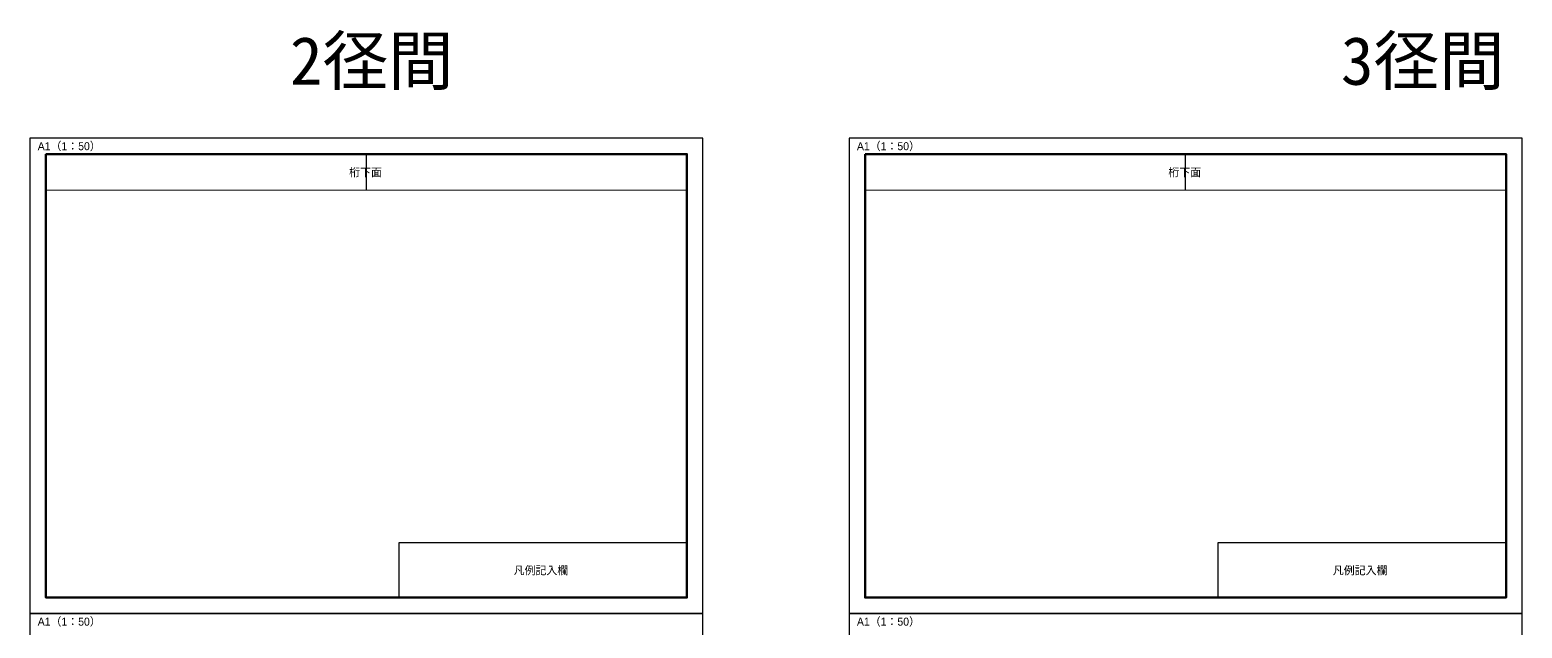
# Model space of a CAD drawing. Header units: millimetres. Extents: x 518650 to 665329, y 150326 to 246191.
# Drawn here: x 572098 to 665329, y 208817 to 246191 of the extents above; entities that cross this region are included whole.
import ezdxf

# ---------------------------------------------------------------- set-up
doc = ezdxf.new("R2010")
doc.units = ezdxf.units.MM
doc.layers.get('Defpoints').update_dxf_attribs({"color": 4})
for name, color, linetype, lineweight in [('D-STR-TXT', 7, 'Continuous', 13), ('D-TTL', 2, 'Continuous', 140), ('枠', 7, 'Continuous', 13)]:
    doc.layers.add(name, color=color, linetype=linetype, lineweight=lineweight)
doc.styles.add('MSゴシック', font='MS Gothic.ttf')
doc.styles.add('MtXpl__', font='MS PGothic.ttf')

msp = doc.modelspace()

# ---------------------------------------------------------------- linework, layer by layer
at = {"layer": 'D-TTL', "linetype": 'Continuous'}
for points in [[(573098, 238426), (613148, 238426), (613148, 210726), (573098, 210726)], [(624279, 238426), (664329, 238426), (664329, 210726), (624279, 210726)]]:
    msp.add_lwpolyline(points, close=True, dxfattribs=at)
at = {"layer": 'Defpoints'}
for p, q in [((593123, 236184), (593123, 238426)), ((644304, 236184), (644304, 238426))]:
    msp.add_line(p, q, dxfattribs=at)
at = {"layer": 'Defpoints', "linetype": 'Continuous'}
for points in [[(572098, 209726), (614148, 209726), (614148, 239426), (572098, 239426)], [(623279, 209726), (665329, 209726), (665329, 239426), (623279, 239426)], [(572098, 180026), (614148, 180026), (614148, 209726), (572098, 209726)], [(623279, 180026), (665329, 180026), (665329, 209726), (623279, 209726)]]:
    msp.add_lwpolyline(points, close=True, dxfattribs=at)
at = {"layer": 'Defpoints'}
for points in [[(595141, 210726), (613148, 210726), (613148, 214141), (595141, 214141)], [(646322, 210726), (664329, 210726), (664329, 214141), (646322, 214141)]]:
    msp.add_lwpolyline(points, close=True, dxfattribs=at)
at = {"layer": '枠'}
for points in [[(573098, 236184), (573098, 210726), (613148, 210726), (613148, 236184)], [(624279, 236184), (624279, 210726), (664329, 210726), (664329, 236184)]]:
    msp.add_lwpolyline(points, close=True, dxfattribs=at)

# ---------------------------------------------------------------- texts
at = {"layer": 'D-STR-TXT', "style": 'MtXpl__'}
for p in [(592047, 237042), (643227, 237042)]:
    msp.add_text('桁下面', height=500, dxfattribs=at).set_placement(p)
at = {"layer": 'D-STR-TXT', "char_height": 3000, "attachment_point": 7, "style": 'MSゴシック'}
for s, insert in [('2径間', (588347, 242426)), ('3径間', (654004, 242426))]:
    msp.add_mtext_dynamic_manual_height_columns(s, width=15707.95, gutter_width=25, heights=[0], dxfattribs=dict(at, insert=insert))
at = {"layer": 'Defpoints', "style": 'MtXpl__'}
for s, p in [('A1（1：50）', (572590, 238673)), ('A1（1：50）', (623770, 238673)), ('凡例記入欄', (602324, 212174)), ('凡例記入欄', (653504, 212174)), ('A1（1：50）', (572590, 208973)), ('A1（1：50）', (623770, 208973))]:
    msp.add_text(s, height=500, dxfattribs=at).set_placement(p)

doc.saveas('drawing.dxf')
